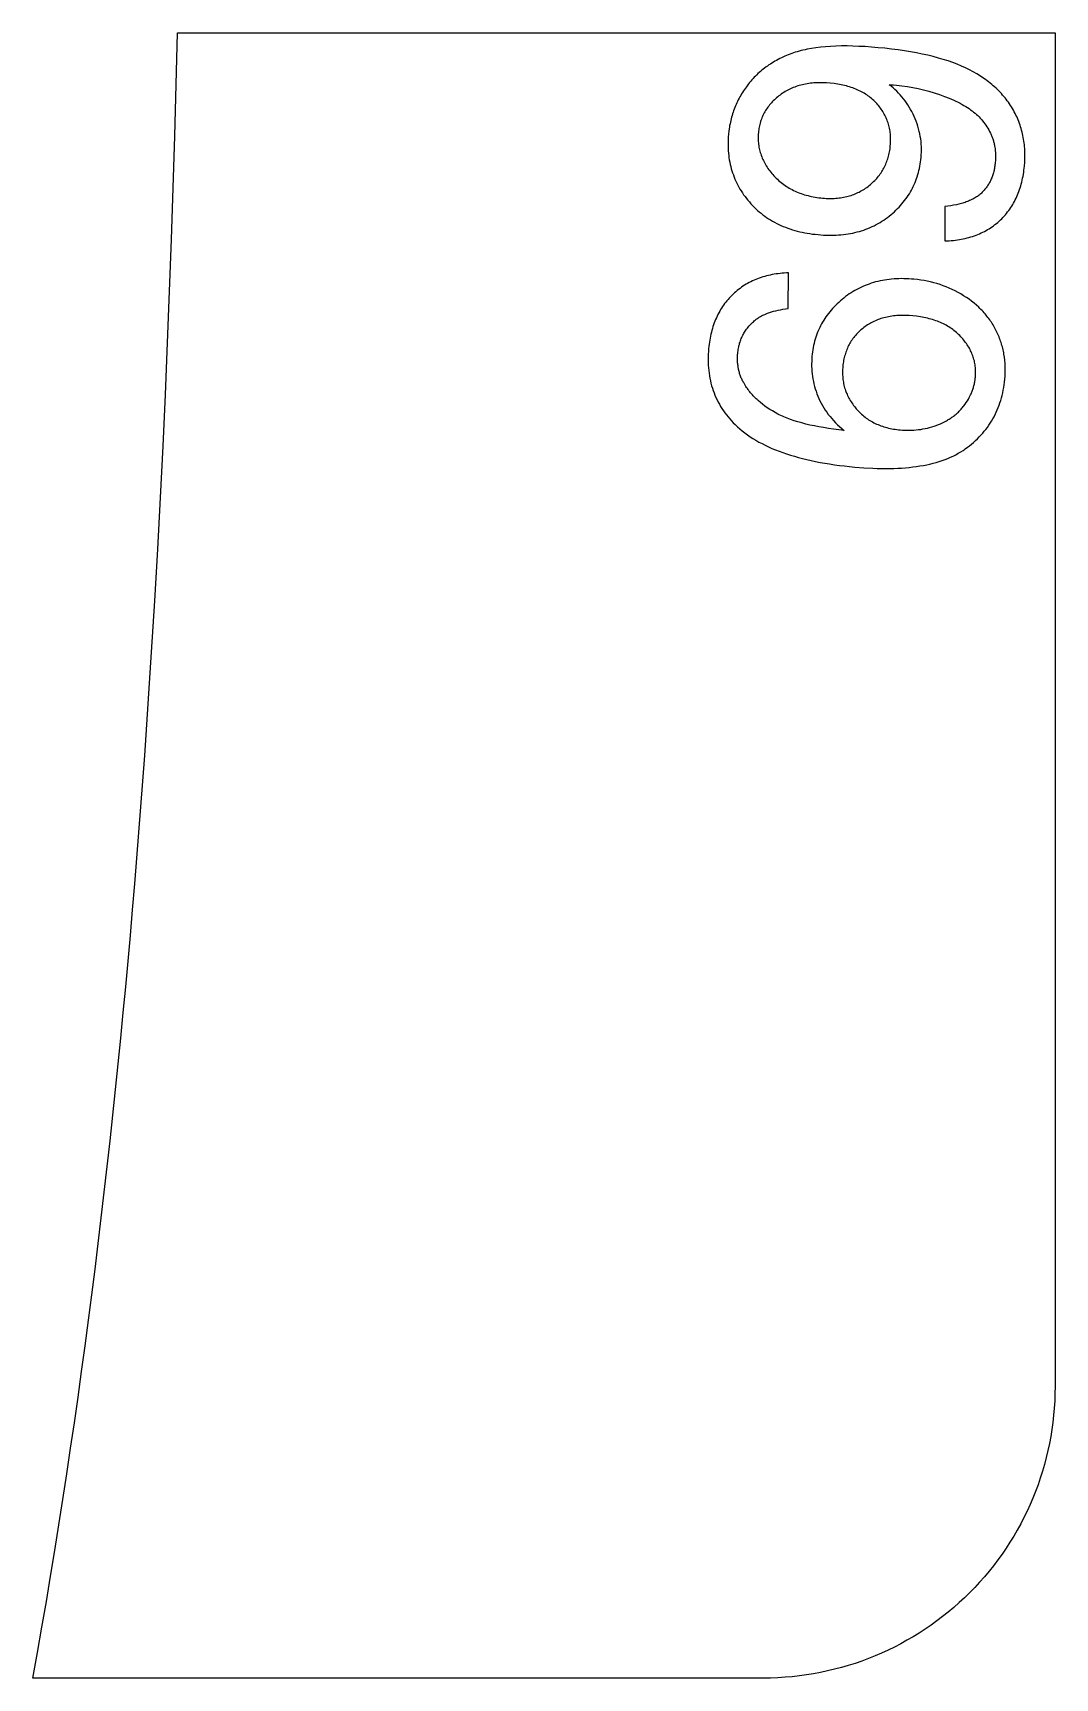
# Model space of a CAD drawing. Extents: x -16189 to 5251, y 3521 to 4024.
# Drawn here: x -14513 to -14337.8, y 3521.1 to 3803.1 of the extents above; entities that cross this region are included whole.
import ezdxf

# ---------------------------------------------------------------- set-up
doc = ezdxf.new("R2010")
doc.units = 0
doc.layers.add('LAYER_03', color=7, linetype='CONTINUOUS')

msp = doc.modelspace()

# ---------------------------------------------------------------- linework, layer by layer
at = {"layer": 'LAYER_03'}
for p, q in [((-14384.33, 3792.91), (-14384.55, 3792.77)), ((-14384.11, 3793.05), (-14384.33, 3792.91)), ((-14383.88, 3793.18), (-14384.11, 3793.05)), ((-14383.65, 3793.3), (-14383.88, 3793.18)), ((-14383.42, 3793.42), (-14383.65, 3793.3)), ((-14383.18, 3793.54), (-14383.42, 3793.42)), ((-14382.94, 3793.64), (-14383.18, 3793.54)), ((-14382.7, 3793.75), (-14382.94, 3793.64)), ((-14382.45, 3793.84), (-14382.7, 3793.75)), ((-14382.2, 3793.93), (-14382.45, 3793.84)), ((-14381.94, 3794.02), (-14382.2, 3793.93)), ((-14381.68, 3794.09), (-14381.94, 3794.02)), ((-14381.42, 3794.17), (-14381.68, 3794.09)), ((-14381.15, 3794.23), (-14381.42, 3794.17)), ((-14380.88, 3794.29), (-14381.15, 3794.23)), ((-14380.6, 3794.35), (-14380.88, 3794.29)), ((-14380.33, 3794.4), (-14380.6, 3794.35)), ((-14380.04, 3794.44), (-14380.33, 3794.4)), ((-14379.76, 3794.48), (-14380.04, 3794.44)), ((-14379.47, 3794.51), (-14379.76, 3794.48)), ((-14379.17, 3794.53), (-14379.47, 3794.51)), ((-14378.88, 3794.55), (-14379.17, 3794.53)), ((-14378.58, 3794.56), (-14378.88, 3794.55)), ((-14378.27, 3794.57), (-14378.58, 3794.56)), ((-14377.96, 3794.57), (-14378.27, 3794.57)), ((-14377.65, 3794.57), (-14377.96, 3794.57)), ((-14377.34, 3794.56), (-14377.65, 3794.57)), ((-14377.02, 3794.54), (-14377.34, 3794.56)), ((-14376.37, 3794.5), (-14377.02, 3794.54)), ((-14375.72, 3794.42), (-14376.37, 3794.5)), ((-14375.4, 3794.38), (-14375.72, 3794.42)), ((-14375.09, 3794.33), (-14375.4, 3794.38)), ((-14374.79, 3794.28), (-14375.09, 3794.33)), ((-14374.48, 3794.22), (-14374.79, 3794.28)), ((-14374.19, 3794.16), (-14374.48, 3794.22)), ((-14373.9, 3794.09), (-14374.19, 3794.16)), ((-14373.61, 3794.02), (-14373.9, 3794.09)), ((-14373.33, 3793.95), (-14373.61, 3794.02)), ((-14373.05, 3793.86), (-14373.33, 3793.95)), ((-14372.78, 3793.78), (-14373.05, 3793.86)), ((-14372.51, 3793.68), (-14372.78, 3793.78)), ((-14372.25, 3793.59), (-14372.51, 3793.68)), ((-14371.99, 3793.49), (-14372.25, 3793.59)), ((-14371.74, 3793.38), (-14371.99, 3793.49)), ((-14371.5, 3793.27), (-14371.74, 3793.38)), ((-14371.25, 3793.15), (-14371.5, 3793.27)), ((-14371.02, 3793.03), (-14371.25, 3793.15)), ((-14370.79, 3792.9), (-14371.02, 3793.03)), ((-14370.56, 3792.77), (-14370.79, 3792.9)), ((-14387.2, 3790.19), (-14387.33, 3790)), ((-14387.07, 3790.38), (-14387.2, 3790.19)), ((-14386.92, 3790.57), (-14387.07, 3790.38)), ((-14386.78, 3790.76), (-14386.92, 3790.57)), ((-14386.62, 3790.94), (-14386.78, 3790.76)), ((-14386.46, 3791.12), (-14386.62, 3790.94)), ((-14386.3, 3791.3), (-14386.46, 3791.12)), ((-14386.13, 3791.47), (-14386.3, 3791.3)), ((-14385.95, 3791.65), (-14386.13, 3791.47)), ((-14385.77, 3791.82), (-14385.95, 3791.65)), ((-14385.58, 3791.98), (-14385.77, 3791.82)), ((-14385.38, 3792.15), (-14385.58, 3791.98)), ((-14385.18, 3792.31), (-14385.38, 3792.15)), ((-14384.97, 3792.47), (-14385.18, 3792.31)), ((-14384.76, 3792.62), (-14384.97, 3792.47)), ((-14384.55, 3792.77), (-14384.76, 3792.62)), ((-14370.34, 3792.64), (-14370.56, 3792.77)), ((-14370.12, 3792.49), (-14370.34, 3792.64)), ((-14369.91, 3792.35), (-14370.12, 3792.49)), ((-14369.7, 3792.2), (-14369.91, 3792.35)), ((-14369.5, 3792.04), (-14369.7, 3792.2)), ((-14369.3, 3791.88), (-14369.5, 3792.04)), ((-14369.11, 3791.71), (-14369.3, 3791.88)), ((-14368.92, 3791.54), (-14369.11, 3791.71)), ((-14368.74, 3791.37), (-14368.92, 3791.54)), ((-14368.56, 3791.19), (-14368.74, 3791.37)), ((-14368.39, 3791), (-14368.56, 3791.19)), ((-14368.22, 3790.81), (-14368.39, 3791)), ((-14368.06, 3790.62), (-14368.22, 3790.81)), ((-14367.91, 3790.43), (-14368.06, 3790.62)), ((-14367.76, 3790.23), (-14367.91, 3790.43)), ((-14367.62, 3790.03), (-14367.76, 3790.23)), ((-14388.44, 3787.44), (-14388.5, 3787.21)), ((-14388.38, 3787.67), (-14388.44, 3787.44)), ((-14388.32, 3787.9), (-14388.38, 3787.67)), ((-14388.25, 3788.12), (-14388.32, 3787.9)), ((-14388.17, 3788.34), (-14388.25, 3788.12)), ((-14388.08, 3788.55), (-14388.17, 3788.34)), ((-14387.99, 3788.77), (-14388.08, 3788.55)), ((-14387.9, 3788.98), (-14387.99, 3788.77)), ((-14387.8, 3789.19), (-14387.9, 3788.98)), ((-14387.69, 3789.39), (-14387.8, 3789.19)), ((-14387.58, 3789.6), (-14387.69, 3789.39)), ((-14387.46, 3789.8), (-14387.58, 3789.6)), ((-14387.33, 3790), (-14387.46, 3789.8)), ((-14367.48, 3789.83), (-14367.62, 3790.03)), ((-14367.35, 3789.63), (-14367.48, 3789.83)), ((-14367.23, 3789.42), (-14367.35, 3789.63)), ((-14367.11, 3789.21), (-14367.23, 3789.42)), ((-14367, 3789), (-14367.11, 3789.21)), ((-14366.89, 3788.79), (-14367, 3789)), ((-14366.79, 3788.57), (-14366.89, 3788.79)), ((-14366.7, 3788.36), (-14366.79, 3788.57)), ((-14366.61, 3788.13), (-14366.7, 3788.36)), ((-14366.53, 3787.91), (-14366.61, 3788.13)), ((-14366.45, 3787.69), (-14366.53, 3787.91)), ((-14366.38, 3787.46), (-14366.45, 3787.69)), ((-14366.32, 3787.23), (-14366.38, 3787.46)), ((-14388.72, 3785.51), (-14388.73, 3785.26)), ((-14388.73, 3785.26), (-14388.73, 3785.01)), ((-14388.73, 3785.01), (-14388.72, 3784.76)), ((-14388.71, 3785.76), (-14388.72, 3785.51)), ((-14388.72, 3784.76), (-14388.71, 3784.52)), ((-14388.69, 3786.02), (-14388.71, 3785.76)), ((-14388.71, 3784.52), (-14388.69, 3784.27)), ((-14388.66, 3786.26), (-14388.69, 3786.02)), ((-14388.63, 3786.5), (-14388.66, 3786.26)), ((-14388.59, 3786.74), (-14388.63, 3786.5)), ((-14388.55, 3786.98), (-14388.59, 3786.74)), ((-14388.5, 3787.21), (-14388.55, 3786.98)), ((-14366.26, 3787), (-14366.32, 3787.23)), ((-14366.21, 3786.76), (-14366.26, 3787)), ((-14366.16, 3786.52), (-14366.21, 3786.76)), ((-14366.12, 3786.28), (-14366.16, 3786.52)), ((-14366.09, 3786.04), (-14366.12, 3786.28)), ((-14366.06, 3785.8), (-14366.09, 3786.04)), ((-14366.04, 3785.55), (-14366.06, 3785.8)), ((-14366.03, 3785.3), (-14366.04, 3785.55)), ((-14366.02, 3785.05), (-14366.03, 3785.3)), ((-14366.03, 3784.28), (-14366.02, 3784.54)), ((-14366.02, 3784.79), (-14366.02, 3785.05)), ((-14366.02, 3784.54), (-14366.02, 3784.79)), ((-14388.69, 3784.27), (-14388.66, 3784.03)), ((-14388.66, 3784.03), (-14388.63, 3783.78)), ((-14388.63, 3783.78), (-14388.59, 3783.54)), ((-14388.59, 3783.54), (-14388.54, 3783.3)), ((-14388.54, 3783.3), (-14388.49, 3783.07)), ((-14388.49, 3783.07), (-14388.43, 3782.83)), ((-14388.43, 3782.83), (-14388.36, 3782.6)), ((-14388.36, 3782.6), (-14388.29, 3782.36)), ((-14388.29, 3782.36), (-14388.21, 3782.13)), ((-14388.21, 3782.13), (-14388.12, 3781.9)), ((-14388.12, 3781.9), (-14388.03, 3781.67)), ((-14388.03, 3781.67), (-14387.93, 3781.44)), ((-14366.51, 3781.51), (-14366.44, 3781.75)), ((-14366.44, 3781.75), (-14366.37, 3781.99)), ((-14366.37, 3781.99), (-14366.31, 3782.23)), ((-14366.31, 3782.23), (-14366.26, 3782.48)), ((-14366.26, 3782.48), (-14366.21, 3782.73)), ((-14366.21, 3782.73), (-14366.16, 3782.98)), ((-14366.16, 3782.98), (-14366.12, 3783.23)), ((-14366.12, 3783.23), (-14366.09, 3783.49)), ((-14366.09, 3783.49), (-14366.07, 3783.75)), ((-14366.07, 3783.75), (-14366.04, 3784.02)), ((-14366.04, 3784.02), (-14366.03, 3784.28)), ((-14387.93, 3781.44), (-14387.82, 3781.22)), ((-14387.82, 3781.22), (-14387.71, 3780.99)), ((-14387.71, 3780.99), (-14387.59, 3780.77)), ((-14387.59, 3780.77), (-14387.46, 3780.55)), ((-14387.46, 3780.55), (-14387.33, 3780.33)), ((-14387.33, 3780.33), (-14387.19, 3780.11)), ((-14387.19, 3780.11), (-14387.04, 3779.89)), ((-14387.04, 3779.89), (-14386.88, 3779.67)), ((-14386.88, 3779.67), (-14386.72, 3779.46)), ((-14386.72, 3779.46), (-14386.56, 3779.25)), ((-14386.56, 3779.25), (-14386.38, 3779.03)), ((-14386.38, 3779.03), (-14386.2, 3778.82)), ((-14386.2, 3778.82), (-14386.02, 3778.62)), ((-14367.95, 3778.73), (-14367.8, 3778.93)), ((-14367.8, 3778.93), (-14367.66, 3779.12)), ((-14367.66, 3779.12), (-14367.53, 3779.33)), ((-14367.53, 3779.33), (-14367.4, 3779.53)), ((-14367.4, 3779.53), (-14367.28, 3779.74)), ((-14367.28, 3779.74), (-14367.17, 3779.95)), ((-14367.17, 3779.95), (-14367.06, 3780.16)), ((-14367.06, 3780.16), (-14366.95, 3780.38)), ((-14366.95, 3780.38), (-14366.85, 3780.6)), ((-14366.85, 3780.6), (-14366.76, 3780.82)), ((-14366.76, 3780.82), (-14366.67, 3781.05)), ((-14366.67, 3781.05), (-14366.59, 3781.28)), ((-14366.59, 3781.28), (-14366.51, 3781.51)), ((-14386.02, 3778.62), (-14385.82, 3778.41)), ((-14385.82, 3778.41), (-14385.63, 3778.21)), ((-14385.63, 3778.21), (-14385.43, 3778.02)), ((-14385.43, 3778.02), (-14385.22, 3777.83)), ((-14385.22, 3777.83), (-14385.01, 3777.64)), ((-14385.01, 3777.64), (-14384.79, 3777.47)), ((-14384.79, 3777.47), (-14384.58, 3777.3)), ((-14384.58, 3777.3), (-14384.35, 3777.13)), ((-14384.35, 3777.13), (-14384.12, 3776.97)), ((-14384.12, 3776.97), (-14383.89, 3776.81)), ((-14383.89, 3776.81), (-14383.66, 3776.66)), ((-14383.66, 3776.66), (-14383.42, 3776.52)), ((-14383.42, 3776.52), (-14383.17, 3776.38)), ((-14383.17, 3776.38), (-14382.92, 3776.25)), ((-14382.92, 3776.25), (-14382.67, 3776.12)), ((-14382.67, 3776.12), (-14382.41, 3776)), ((-14382.41, 3776), (-14382.15, 3775.88)), ((-14371.18, 3775.96), (-14370.96, 3776.09)), ((-14370.96, 3776.09), (-14370.74, 3776.22)), ((-14370.74, 3776.22), (-14370.52, 3776.35)), ((-14370.52, 3776.35), (-14370.31, 3776.49)), ((-14370.31, 3776.49), (-14370.1, 3776.64)), ((-14370.1, 3776.64), (-14369.89, 3776.79)), ((-14369.89, 3776.79), (-14369.69, 3776.95)), ((-14369.69, 3776.95), (-14369.49, 3777.12)), ((-14369.49, 3777.12), (-14369.3, 3777.28)), ((-14369.3, 3777.28), (-14369.11, 3777.45)), ((-14369.11, 3777.45), (-14368.93, 3777.63)), ((-14368.93, 3777.63), (-14368.75, 3777.8)), ((-14368.75, 3777.8), (-14368.58, 3777.98)), ((-14368.58, 3777.98), (-14368.41, 3778.16)), ((-14368.41, 3778.16), (-14368.25, 3778.35)), ((-14368.25, 3778.35), (-14368.09, 3778.54)), ((-14368.09, 3778.54), (-14367.95, 3778.73)), ((-14382.15, 3775.88), (-14381.88, 3775.77)), ((-14381.88, 3775.77), (-14381.61, 3775.66)), ((-14381.61, 3775.66), (-14381.33, 3775.56)), ((-14381.33, 3775.56), (-14381.05, 3775.47)), ((-14381.05, 3775.47), (-14380.76, 3775.38)), ((-14380.76, 3775.38), (-14380.48, 3775.3)), ((-14380.48, 3775.3), (-14380.18, 3775.22)), ((-14380.18, 3775.22), (-14379.88, 3775.15)), ((-14379.88, 3775.15), (-14379.58, 3775.08)), ((-14379.58, 3775.08), (-14379.28, 3775.02)), ((-14379.28, 3775.02), (-14378.96, 3774.96)), ((-14378.96, 3774.96), (-14378.65, 3774.91)), ((-14378.65, 3774.91), (-14378.33, 3774.87)), ((-14378.33, 3774.87), (-14378, 3774.83)), ((-14378, 3774.83), (-14377.68, 3774.8)), ((-14377.68, 3774.8), (-14377.38, 3774.77)), ((-14377.38, 3774.77), (-14377.09, 3774.75)), ((-14377.09, 3774.75), (-14376.8, 3774.74)), ((-14376.8, 3774.74), (-14376.51, 3774.74)), ((-14376.51, 3774.74), (-14376.23, 3774.73)), ((-14376.23, 3774.73), (-14375.95, 3774.74)), ((-14375.95, 3774.74), (-14375.67, 3774.75)), ((-14375.67, 3774.75), (-14375.39, 3774.77)), ((-14375.39, 3774.77), (-14375.12, 3774.79)), ((-14375.12, 3774.79), (-14374.85, 3774.82)), ((-14374.85, 3774.82), (-14374.59, 3774.85)), ((-14374.59, 3774.85), (-14374.33, 3774.89)), ((-14374.33, 3774.89), (-14374.07, 3774.94)), ((-14374.07, 3774.94), (-14373.81, 3774.99)), ((-14373.81, 3774.99), (-14373.55, 3775.05)), ((-14373.55, 3775.05), (-14373.3, 3775.12)), ((-14373.3, 3775.12), (-14373.06, 3775.19)), ((-14373.06, 3775.19), (-14372.81, 3775.26)), ((-14372.81, 3775.26), (-14372.57, 3775.35)), ((-14372.57, 3775.35), (-14372.33, 3775.43)), ((-14372.33, 3775.43), (-14372.09, 3775.53)), ((-14372.09, 3775.53), (-14371.86, 3775.63)), ((-14371.86, 3775.63), (-14371.63, 3775.73)), ((-14371.63, 3775.73), (-14371.4, 3775.84)), ((-14371.4, 3775.84), (-14371.18, 3775.96)), ((-14369.33, 3753.44), (-14369.55, 3753.32)), ((-14369.1, 3753.56), (-14369.33, 3753.44)), ((-14368.87, 3753.67), (-14369.1, 3753.56)), ((-14368.64, 3753.77), (-14368.87, 3753.67)), ((-14368.4, 3753.87), (-14368.64, 3753.77)), ((-14368.16, 3753.97), (-14368.4, 3753.87)), ((-14367.92, 3754.05), (-14368.16, 3753.97)), ((-14367.67, 3754.14), (-14367.92, 3754.05)), ((-14367.41, 3754.21), (-14367.67, 3754.14)), ((-14367.16, 3754.29), (-14367.41, 3754.21)), ((-14366.9, 3754.35), (-14367.16, 3754.29)), ((-14366.63, 3754.41), (-14366.9, 3754.35)), ((-14366.37, 3754.46), (-14366.63, 3754.41)), ((-14366.09, 3754.51), (-14366.37, 3754.46)), ((-14365.82, 3754.55), (-14366.09, 3754.51)), ((-14365.54, 3754.59), (-14365.82, 3754.55)), ((-14365.26, 3754.62), (-14365.54, 3754.59)), ((-14364.97, 3754.65), (-14365.26, 3754.62)), ((-14364.68, 3754.67), (-14364.97, 3754.65)), ((-14364.39, 3754.68), (-14364.68, 3754.67)), ((-14364.09, 3754.69), (-14364.39, 3754.68)), ((-14363.79, 3754.69), (-14364.09, 3754.69)), ((-14363.48, 3754.68), (-14363.79, 3754.69)), ((-14363.17, 3754.67), (-14363.48, 3754.68)), ((-14362.86, 3754.66), (-14363.17, 3754.67)), ((-14362.22, 3754.61), (-14362.86, 3754.66)), ((-14361.56, 3754.54), (-14362.22, 3754.61)), ((-14361.24, 3754.5), (-14361.56, 3754.54)), ((-14360.92, 3754.45), (-14361.24, 3754.5)), ((-14360.61, 3754.39), (-14360.92, 3754.45)), ((-14360.3, 3754.33), (-14360.61, 3754.39)), ((-14360, 3754.27), (-14360.3, 3754.33)), ((-14359.7, 3754.2), (-14360, 3754.27)), ((-14359.4, 3754.13), (-14359.7, 3754.2)), ((-14359.12, 3754.05), (-14359.4, 3754.13)), ((-14358.83, 3753.97), (-14359.12, 3754.05)), ((-14358.55, 3753.88), (-14358.83, 3753.97)), ((-14358.28, 3753.78), (-14358.55, 3753.88)), ((-14358.01, 3753.68), (-14358.28, 3753.78)), ((-14357.74, 3753.58), (-14358.01, 3753.68)), ((-14357.48, 3753.47), (-14357.74, 3753.58)), ((-14357.23, 3753.36), (-14357.48, 3753.47)), ((-14372.49, 3750.71), (-14372.62, 3750.52)), ((-14372.34, 3750.9), (-14372.49, 3750.71)), ((-14372.19, 3751.09), (-14372.34, 3750.9)), ((-14372.04, 3751.27), (-14372.19, 3751.09)), ((-14371.88, 3751.45), (-14372.04, 3751.27)), ((-14371.71, 3751.63), (-14371.88, 3751.45)), ((-14371.54, 3751.8), (-14371.71, 3751.63)), ((-14371.37, 3751.97), (-14371.54, 3751.8)), ((-14371.18, 3752.14), (-14371.37, 3751.97)), ((-14371, 3752.3), (-14371.18, 3752.14)), ((-14370.8, 3752.46), (-14371, 3752.3)), ((-14370.61, 3752.61), (-14370.8, 3752.46)), ((-14370.4, 3752.77), (-14370.61, 3752.61)), ((-14370.19, 3752.91), (-14370.4, 3752.77)), ((-14369.98, 3753.05), (-14370.19, 3752.91)), ((-14369.77, 3753.19), (-14369.98, 3753.05)), ((-14369.55, 3753.32), (-14369.77, 3753.19)), ((-14356.98, 3753.24), (-14357.23, 3753.36)), ((-14356.74, 3753.11), (-14356.98, 3753.24)), ((-14356.5, 3752.99), (-14356.74, 3753.11)), ((-14356.26, 3752.85), (-14356.5, 3752.99)), ((-14356.03, 3752.71), (-14356.26, 3752.85)), ((-14355.8, 3752.57), (-14356.03, 3752.71)), ((-14355.58, 3752.42), (-14355.8, 3752.57)), ((-14355.37, 3752.26), (-14355.58, 3752.42)), ((-14355.16, 3752.11), (-14355.37, 3752.26)), ((-14354.95, 3751.94), (-14355.16, 3752.11)), ((-14354.75, 3751.77), (-14354.95, 3751.94)), ((-14354.55, 3751.6), (-14354.75, 3751.77)), ((-14354.36, 3751.42), (-14354.55, 3751.6)), ((-14354.18, 3751.23), (-14354.36, 3751.42)), ((-14354, 3751.04), (-14354.18, 3751.23)), ((-14353.82, 3750.85), (-14354, 3751.04)), ((-14353.65, 3750.66), (-14353.82, 3750.85)), ((-14353.49, 3750.46), (-14353.65, 3750.66)), ((-14373.84, 3747.95), (-14373.91, 3747.71)), ((-14373.77, 3748.18), (-14373.84, 3747.95)), ((-14373.7, 3748.41), (-14373.77, 3748.18)), ((-14373.61, 3748.63), (-14373.7, 3748.41)), ((-14373.53, 3748.86), (-14373.61, 3748.63)), ((-14373.43, 3749.08), (-14373.53, 3748.86)), ((-14373.33, 3749.29), (-14373.43, 3749.08)), ((-14373.23, 3749.51), (-14373.33, 3749.29)), ((-14373.12, 3749.71), (-14373.23, 3749.51)), ((-14373, 3749.92), (-14373.12, 3749.71)), ((-14372.88, 3750.12), (-14373, 3749.92)), ((-14372.76, 3750.32), (-14372.88, 3750.12)), ((-14372.62, 3750.52), (-14372.76, 3750.32)), ((-14353.33, 3750.26), (-14353.49, 3750.46)), ((-14353.18, 3750.06), (-14353.33, 3750.26)), ((-14353.03, 3749.86), (-14353.18, 3750.06)), ((-14352.9, 3749.66), (-14353.03, 3749.86)), ((-14352.76, 3749.46), (-14352.9, 3749.66)), ((-14352.64, 3749.25), (-14352.76, 3749.46)), ((-14352.52, 3749.05), (-14352.64, 3749.25)), ((-14352.41, 3748.84), (-14352.52, 3749.05)), ((-14352.3, 3748.63), (-14352.41, 3748.84)), ((-14352.2, 3748.42), (-14352.3, 3748.63)), ((-14352.11, 3748.2), (-14352.2, 3748.42)), ((-14352.02, 3747.99), (-14352.11, 3748.2)), ((-14351.94, 3747.77), (-14352.02, 3747.99)), ((-14374.25, 3745.45), (-14374.26, 3745.2)), ((-14374.26, 3745.2), (-14374.26, 3744.95)), ((-14374.24, 3745.71), (-14374.25, 3745.45)), ((-14374.22, 3745.97), (-14374.24, 3745.71)), ((-14374.19, 3746.22), (-14374.22, 3745.97)), ((-14374.16, 3746.48), (-14374.19, 3746.22)), ((-14374.12, 3746.73), (-14374.16, 3746.48)), ((-14374.07, 3746.98), (-14374.12, 3746.73)), ((-14374.03, 3747.23), (-14374.07, 3746.98)), ((-14373.97, 3747.47), (-14374.03, 3747.23)), ((-14373.91, 3747.71), (-14373.97, 3747.47)), ((-14351.86, 3747.56), (-14351.94, 3747.77)), ((-14351.79, 3747.34), (-14351.86, 3747.56)), ((-14351.73, 3747.12), (-14351.79, 3747.34)), ((-14351.67, 3746.89), (-14351.73, 3747.12)), ((-14351.62, 3746.67), (-14351.67, 3746.89)), ((-14351.58, 3746.44), (-14351.62, 3746.67)), ((-14351.54, 3746.22), (-14351.58, 3746.44)), ((-14351.51, 3745.99), (-14351.54, 3746.22)), ((-14351.49, 3745.76), (-14351.51, 3745.99)), ((-14351.47, 3745.53), (-14351.49, 3745.76)), ((-14351.46, 3745.29), (-14351.47, 3745.53)), ((-14351.45, 3745.06), (-14351.46, 3745.29)), ((-14351.45, 3744.82), (-14351.45, 3745.06)), ((-14374.26, 3744.95), (-14374.26, 3744.7)), ((-14374.26, 3744.7), (-14374.25, 3744.45)), ((-14374.25, 3744.45), (-14374.24, 3744.2)), ((-14374.24, 3744.2), (-14374.21, 3743.96)), ((-14374.21, 3743.96), (-14374.19, 3743.71)), ((-14374.19, 3743.71), (-14374.15, 3743.47)), ((-14374.15, 3743.47), (-14374.11, 3743.23)), ((-14374.11, 3743.23), (-14374.07, 3743)), ((-14374.07, 3743), (-14374.02, 3742.76)), ((-14374.02, 3742.76), (-14373.96, 3742.53)), ((-14373.96, 3742.53), (-14373.9, 3742.3)), ((-14373.9, 3742.3), (-14373.83, 3742.07)), ((-14351.93, 3742.01), (-14351.88, 3742.17)), ((-14351.88, 3742.17), (-14351.83, 3742.33)), ((-14351.83, 3742.33), (-14351.79, 3742.49)), ((-14351.79, 3742.49), (-14351.74, 3742.64)), ((-14351.74, 3742.64), (-14351.7, 3742.8)), ((-14351.7, 3742.8), (-14351.67, 3742.96)), ((-14351.67, 3742.96), (-14351.63, 3743.12)), ((-14351.63, 3743.12), (-14351.6, 3743.29)), ((-14351.6, 3743.29), (-14351.57, 3743.45)), ((-14351.57, 3743.45), (-14351.55, 3743.61)), ((-14351.55, 3743.61), (-14351.52, 3743.77)), ((-14351.52, 3743.77), (-14351.51, 3743.94)), ((-14351.51, 3743.94), (-14351.49, 3744.1)), ((-14351.49, 3744.1), (-14351.47, 3744.34)), ((-14351.47, 3744.34), (-14351.46, 3744.58)), ((-14351.46, 3744.58), (-14351.45, 3744.82)), ((-14373.83, 3742.07), (-14373.75, 3741.84)), ((-14373.75, 3741.84), (-14373.67, 3741.62)), ((-14373.67, 3741.62), (-14373.58, 3741.39)), ((-14373.58, 3741.39), (-14373.49, 3741.17)), ((-14373.49, 3741.17), (-14373.39, 3740.95)), ((-14373.39, 3740.95), (-14373.28, 3740.74)), ((-14373.28, 3740.74), (-14373.17, 3740.52)), ((-14373.17, 3740.52), (-14373.05, 3740.31)), ((-14373.05, 3740.31), (-14372.93, 3740.09)), ((-14372.93, 3740.09), (-14372.8, 3739.88)), ((-14372.8, 3739.88), (-14372.66, 3739.68)), ((-14372.66, 3739.68), (-14372.52, 3739.47)), ((-14372.52, 3739.47), (-14372.37, 3739.27)), ((-14353.47, 3739.19), (-14353.26, 3739.47)), ((-14353.26, 3739.47), (-14353.06, 3739.76)), ((-14353.06, 3739.76), (-14352.87, 3740.05)), ((-14352.87, 3740.05), (-14352.69, 3740.34)), ((-14352.69, 3740.34), (-14352.53, 3740.64)), ((-14352.53, 3740.64), (-14352.38, 3740.94)), ((-14352.38, 3740.94), (-14352.3, 3741.09)), ((-14352.3, 3741.09), (-14352.23, 3741.24)), ((-14352.23, 3741.24), (-14352.17, 3741.4)), ((-14352.17, 3741.4), (-14352.11, 3741.55)), ((-14352.11, 3741.55), (-14352.04, 3741.7)), ((-14352.04, 3741.7), (-14351.99, 3741.86)), ((-14351.99, 3741.86), (-14351.93, 3742.01)), ((-14372.37, 3739.27), (-14372.22, 3739.06)), ((-14372.22, 3739.06), (-14372.06, 3738.86)), ((-14372.06, 3738.86), (-14371.9, 3738.67)), ((-14371.9, 3738.67), (-14371.72, 3738.47)), ((-14371.72, 3738.47), (-14371.55, 3738.28)), ((-14371.55, 3738.28), (-14371.37, 3738.1)), ((-14371.37, 3738.1), (-14371.19, 3737.92)), ((-14371.19, 3737.92), (-14371, 3737.74)), ((-14371, 3737.74), (-14370.81, 3737.58)), ((-14370.81, 3737.58), (-14370.61, 3737.41)), ((-14370.61, 3737.41), (-14370.41, 3737.26)), ((-14370.41, 3737.26), (-14370.21, 3737.1)), ((-14370.21, 3737.1), (-14370, 3736.96)), ((-14370, 3736.96), (-14369.79, 3736.81)), ((-14369.79, 3736.81), (-14369.57, 3736.68)), ((-14369.57, 3736.68), (-14369.35, 3736.55)), ((-14369.35, 3736.55), (-14369.13, 3736.42)), ((-14356.78, 3736.45), (-14356.45, 3736.63)), ((-14356.45, 3736.63), (-14356.29, 3736.72)), ((-14356.29, 3736.72), (-14356.13, 3736.82)), ((-14356.13, 3736.82), (-14355.97, 3736.91)), ((-14355.97, 3736.91), (-14355.82, 3737.01)), ((-14355.82, 3737.01), (-14355.67, 3737.11)), ((-14355.67, 3737.11), (-14355.52, 3737.22)), ((-14355.52, 3737.22), (-14355.37, 3737.32)), ((-14355.37, 3737.32), (-14355.23, 3737.43)), ((-14355.23, 3737.43), (-14355.09, 3737.54)), ((-14355.09, 3737.54), (-14354.95, 3737.65)), ((-14354.95, 3737.65), (-14354.81, 3737.77)), ((-14354.81, 3737.77), (-14354.67, 3737.88)), ((-14354.67, 3737.88), (-14354.54, 3738)), ((-14354.54, 3738), (-14354.41, 3738.13)), ((-14354.41, 3738.13), (-14354.29, 3738.25)), ((-14354.29, 3738.25), (-14354.16, 3738.38)), ((-14354.16, 3738.38), (-14354.04, 3738.51)), ((-14354.04, 3738.51), (-14353.92, 3738.64)), ((-14353.92, 3738.64), (-14353.8, 3738.77)), ((-14353.8, 3738.77), (-14353.69, 3738.91)), ((-14353.69, 3738.91), (-14353.58, 3739.05)), ((-14353.58, 3739.05), (-14353.47, 3739.19)), ((-14369.13, 3736.42), (-14368.9, 3736.3)), ((-14368.9, 3736.3), (-14368.66, 3736.18)), ((-14368.66, 3736.18), (-14368.43, 3736.07)), ((-14368.43, 3736.07), (-14368.18, 3735.97)), ((-14368.18, 3735.97), (-14367.94, 3735.87)), ((-14367.94, 3735.87), (-14367.69, 3735.78)), ((-14367.69, 3735.78), (-14367.44, 3735.69)), ((-14367.44, 3735.69), (-14367.18, 3735.6)), ((-14367.18, 3735.6), (-14366.92, 3735.53)), ((-14366.92, 3735.53), (-14366.65, 3735.45)), ((-14366.65, 3735.45), (-14366.38, 3735.39)), ((-14366.38, 3735.39), (-14366.11, 3735.32)), ((-14366.11, 3735.32), (-14365.83, 3735.27)), ((-14365.83, 3735.27), (-14365.54, 3735.21)), ((-14365.54, 3735.21), (-14365.26, 3735.17)), ((-14365.26, 3735.17), (-14364.97, 3735.13)), ((-14364.97, 3735.13), (-14364.67, 3735.09)), ((-14364.67, 3735.09), (-14364.37, 3735.06)), ((-14364.37, 3735.06), (-14363.98, 3735.03)), ((-14363.98, 3735.03), (-14363.59, 3735.01)), ((-14363.59, 3735.01), (-14363.19, 3735)), ((-14363.19, 3735), (-14362.8, 3735)), ((-14362.8, 3735), (-14362.41, 3735.01)), ((-14362.41, 3735.01), (-14362.03, 3735.03)), ((-14362.03, 3735.03), (-14361.64, 3735.07)), ((-14361.64, 3735.07), (-14361.25, 3735.11)), ((-14361.25, 3735.11), (-14360.87, 3735.16)), ((-14360.87, 3735.16), (-14360.49, 3735.23)), ((-14360.49, 3735.23), (-14360.1, 3735.3)), ((-14360.1, 3735.3), (-14359.72, 3735.39)), ((-14359.72, 3735.39), (-14359.34, 3735.49)), ((-14359.34, 3735.49), (-14358.96, 3735.6)), ((-14358.96, 3735.6), (-14358.58, 3735.71)), ((-14358.58, 3735.71), (-14358.21, 3735.84)), ((-14358.21, 3735.84), (-14357.84, 3735.98)), ((-14357.84, 3735.98), (-14357.48, 3736.13)), ((-14357.48, 3736.13), (-14357.12, 3736.29)), ((-14357.12, 3736.29), (-14356.78, 3736.45))]:
    msp.add_line(p, q, dxfattribs=at)
msp.add_lwpolyline([(-14387.83, 3521.11), (-14513.04, 3521.11), (-14512.26, 3525.49), (-14511.49, 3529.86), (-14510.74, 3534.23), (-14510.01, 3538.61), (-14509.29, 3542.99), (-14508.59, 3547.36), (-14507.9, 3551.74), (-14507.23, 3556.13), (-14506.58, 3560.51), (-14505.93, 3564.89), (-14505.31, 3569.28), (-14504.7, 3573.66), (-14504.1, 3578.05), (-14503.52, 3582.44), (-14502.95, 3586.83), (-14502.39, 3591.22), (-14501.85, 3595.62), (-14501.32, 3600.01), (-14500.81, 3604.4), (-14500.3, 3608.8), (-14499.81, 3613.2), (-14499.34, 3617.6), (-14498.87, 3622), (-14498.42, 3626.4), (-14497.98, 3630.8), (-14497.55, 3635.2), (-14497.14, 3639.6), (-14496.73, 3644.01), (-14496.34, 3648.41), (-14495.95, 3652.82), (-14495.58, 3657.23), (-14495.22, 3661.64), (-14494.87, 3666.05), (-14494.53, 3670.46), (-14493.88, 3679.28), (-14493.26, 3688.11), (-14492.69, 3696.94), (-14492.15, 3705.77), (-14491.64, 3714.61), (-14491.17, 3723.45), (-14490.74, 3732.29), (-14490.33, 3741.13), (-14489.95, 3749.98), (-14489.6, 3758.83), (-14489.28, 3767.68), (-14488.98, 3776.54), (-14488.71, 3785.39), (-14488.46, 3794.25), (-14488.23, 3803.11), (-14337.83, 3803.11), (-14337.83, 3571.11, -0.414214)], format="xyb", close=True, dxfattribs=at)
for points in [[(-14356.72, 3767.45), (-14356.35, 3767.47), (-14355.99, 3767.49), (-14355.63, 3767.52), (-14355.27, 3767.55), (-14354.92, 3767.59), (-14354.58, 3767.64), (-14354.24, 3767.69), (-14353.9, 3767.75), (-14353.57, 3767.82), (-14353.24, 3767.89), (-14352.92, 3767.97), (-14352.6, 3768.05), (-14352.28, 3768.14), (-14351.98, 3768.24), (-14351.67, 3768.34), (-14351.37, 3768.45), (-14351.08, 3768.57), (-14350.79, 3768.69), (-14350.5, 3768.82), (-14350.22, 3768.95), (-14349.94, 3769.1), (-14349.67, 3769.24), (-14349.4, 3769.4), (-14349.14, 3769.55), (-14348.88, 3769.72), (-14348.63, 3769.89), (-14348.38, 3770.07), (-14348.13, 3770.26), (-14347.89, 3770.45), (-14347.66, 3770.64), (-14347.43, 3770.85), (-14347.2, 3771.05), (-14346.98, 3771.27), (-14346.76, 3771.49), (-14346.55, 3771.71), (-14346.35, 3771.94), (-14346.15, 3772.18), (-14345.96, 3772.42), (-14345.78, 3772.66), (-14345.6, 3772.91), (-14345.42, 3773.16), (-14345.26, 3773.42), (-14345.09, 3773.68), (-14344.94, 3773.95), (-14344.79, 3774.22), (-14344.65, 3774.5), (-14344.51, 3774.78), (-14344.38, 3775.06), (-14344.25, 3775.36), (-14344.13, 3775.65), (-14344.02, 3775.95), (-14343.91, 3776.26), (-14343.81, 3776.57), (-14343.71, 3776.88), (-14343.62, 3777.2), (-14343.54, 3777.53), (-14343.46, 3777.85), (-14343.39, 3778.19), (-14343.32, 3778.53), (-14343.26, 3778.87), (-14343.2, 3779.22), (-14343.16, 3779.57), (-14343.11, 3779.93), (-14343.08, 3780.29), (-14343.02, 3780.97), (-14343.01, 3781.31), (-14343, 3781.65), (-14342.99, 3781.98), (-14342.99, 3782.31), (-14343, 3782.64), (-14343.01, 3782.97), (-14343.03, 3783.29), (-14343.06, 3783.62), (-14343.09, 3783.94), (-14343.13, 3784.26), (-14343.17, 3784.57), (-14343.22, 3784.89), (-14343.28, 3785.2), (-14343.34, 3785.51), (-14343.41, 3785.81), (-14343.48, 3786.12), (-14343.56, 3786.42), (-14343.64, 3786.72), (-14343.74, 3787.02), (-14343.83, 3787.32), (-14343.94, 3787.61), (-14344.05, 3787.9), (-14344.16, 3788.19), (-14344.28, 3788.48), (-14344.41, 3788.76), (-14344.55, 3789.04), (-14344.69, 3789.32), (-14344.83, 3789.6), (-14344.98, 3789.88), (-14345.14, 3790.15), (-14345.31, 3790.42), (-14345.47, 3790.69), (-14345.65, 3790.95), (-14345.83, 3791.22), (-14346.02, 3791.47), (-14346.21, 3791.73), (-14346.41, 3791.98), (-14346.61, 3792.22), (-14346.82, 3792.47), (-14347.03, 3792.71), (-14347.25, 3792.94), (-14347.48, 3793.18), (-14347.71, 3793.41), (-14347.95, 3793.63), (-14348.19, 3793.85), (-14348.44, 3794.07), (-14348.69, 3794.29), (-14348.95, 3794.5), (-14349.22, 3794.71), (-14349.49, 3794.91), (-14349.76, 3795.12), (-14350.04, 3795.31), (-14350.63, 3795.7), (-14351.23, 3796.07), (-14351.86, 3796.43), (-14352.5, 3796.78), (-14353.18, 3797.11), (-14353.87, 3797.43), (-14354.6, 3797.73), (-14355.37, 3798.02), (-14356.16, 3798.3), (-14356.99, 3798.56), (-14357.84, 3798.81), (-14358.73, 3799.05), (-14359.65, 3799.27), (-14360.61, 3799.48), (-14361.59, 3799.68), (-14362.61, 3799.86), (-14363.66, 3800.03), (-14364.74, 3800.19), (-14365.85, 3800.34), (-14367, 3800.47), (-14368.17, 3800.58), (-14369.3, 3800.68), (-14370.4, 3800.76), (-14371.46, 3800.81), (-14372.49, 3800.85), (-14373.49, 3800.87), (-14374.46, 3800.87), (-14375.4, 3800.85), (-14376.3, 3800.81), (-14377.17, 3800.75), (-14378.01, 3800.67), (-14378.82, 3800.57), (-14379.59, 3800.45), (-14380.33, 3800.32), (-14380.69, 3800.24), (-14381.04, 3800.16), (-14381.38, 3800.08), (-14381.72, 3799.99), (-14382.05, 3799.89), (-14382.36, 3799.79), (-14382.98, 3799.58), (-14383.59, 3799.35), (-14384.18, 3799.1), (-14384.75, 3798.84), (-14385.03, 3798.7), (-14385.31, 3798.56), (-14385.58, 3798.41), (-14385.85, 3798.26), (-14386.11, 3798.1), (-14386.37, 3797.95), (-14386.63, 3797.78), (-14386.88, 3797.62), (-14387.13, 3797.44), (-14387.37, 3797.27), (-14387.62, 3797.09), (-14387.85, 3796.9), (-14388.08, 3796.72), (-14388.31, 3796.52), (-14388.54, 3796.33), (-14388.76, 3796.13), (-14388.97, 3795.92), (-14389.19, 3795.71), (-14389.4, 3795.5), (-14389.6, 3795.28), (-14389.8, 3795.06), (-14390, 3794.83), (-14390.19, 3794.6), (-14390.38, 3794.37), (-14390.74, 3793.89), (-14390.92, 3793.65), (-14391.08, 3793.41), (-14391.25, 3793.16), (-14391.41, 3792.92), (-14391.56, 3792.67), (-14391.71, 3792.41), (-14391.86, 3792.16), (-14392, 3791.9), (-14392.13, 3791.64), (-14392.26, 3791.38), (-14392.39, 3791.12), (-14392.5, 3790.86), (-14392.62, 3790.59), (-14392.73, 3790.32), (-14392.83, 3790.05), (-14392.93, 3789.78), (-14393.03, 3789.5), (-14393.12, 3789.23), (-14393.2, 3788.95), (-14393.28, 3788.67), (-14393.36, 3788.38), (-14393.43, 3788.1), (-14393.49, 3787.81), (-14393.55, 3787.52), (-14393.61, 3787.23), (-14393.66, 3786.93), (-14393.75, 3786.34), (-14393.81, 3785.74), (-14393.85, 3785.32), (-14393.87, 3784.9), (-14393.89, 3784.49), (-14393.89, 3784.09), (-14393.89, 3783.68), (-14393.88, 3783.28), (-14393.85, 3782.88), (-14393.82, 3782.49), (-14393.78, 3782.1), (-14393.73, 3781.72), (-14393.67, 3781.33), (-14393.6, 3780.95), (-14393.52, 3780.58), (-14393.43, 3780.21), (-14393.33, 3779.84), (-14393.23, 3779.48), (-14393.11, 3779.11), (-14392.98, 3778.76), (-14392.85, 3778.4), (-14392.7, 3778.05), (-14392.55, 3777.71), (-14392.39, 3777.36), (-14392.21, 3777.02), (-14392.03, 3776.69), (-14391.84, 3776.35), (-14391.64, 3776.03), (-14391.43, 3775.7), (-14391.21, 3775.38), (-14390.98, 3775.06), (-14390.74, 3774.75), (-14390.49, 3774.44), (-14390.23, 3774.13), (-14389.96, 3773.83), (-14389.69, 3773.53), (-14389.41, 3773.25), (-14389.13, 3772.97), (-14388.84, 3772.7), (-14388.54, 3772.44), (-14388.23, 3772.19), (-14387.92, 3771.94), (-14387.6, 3771.71), (-14387.28, 3771.48), (-14386.94, 3771.26), (-14386.61, 3771.05), (-14386.26, 3770.85), (-14385.91, 3770.65), (-14385.55, 3770.46), (-14385.19, 3770.29), (-14384.82, 3770.11), (-14384.44, 3769.95), (-14384.05, 3769.8), (-14383.66, 3769.65), (-14383.27, 3769.51), (-14382.86, 3769.38), (-14382.45, 3769.26), (-14382.03, 3769.15), (-14381.61, 3769.04), (-14381.18, 3768.95), (-14380.74, 3768.86), (-14380.3, 3768.78), (-14379.85, 3768.71), (-14379.39, 3768.64), (-14378.93, 3768.59), (-14378.46, 3768.54), (-14378, 3768.5), (-14377.55, 3768.47), (-14377.11, 3768.45), (-14376.67, 3768.44), (-14376.23, 3768.44), (-14375.8, 3768.44), (-14375.37, 3768.46), (-14374.95, 3768.48), (-14374.53, 3768.52), (-14374.12, 3768.56), (-14373.71, 3768.61), (-14373.31, 3768.67), (-14372.91, 3768.74), (-14372.52, 3768.81), (-14372.13, 3768.9), (-14371.74, 3769), (-14371.36, 3769.1), (-14370.99, 3769.21), (-14370.62, 3769.33), (-14370.26, 3769.46), (-14369.9, 3769.6), (-14369.54, 3769.75), (-14369.19, 3769.91), (-14368.84, 3770.07), (-14368.5, 3770.25), (-14368.17, 3770.43), (-14367.84, 3770.63), (-14367.51, 3770.83), (-14367.19, 3771.04), (-14366.87, 3771.26), (-14366.56, 3771.49), (-14366.25, 3771.72), (-14365.95, 3771.97), (-14365.66, 3772.21), (-14365.38, 3772.47), (-14365.1, 3772.72), (-14364.84, 3772.99), (-14364.58, 3773.25), (-14364.33, 3773.52), (-14364.09, 3773.8), (-14363.85, 3774.08), (-14363.63, 3774.36), (-14363.41, 3774.65), (-14363.2, 3774.94), (-14363, 3775.24), (-14362.81, 3775.54), (-14362.63, 3775.85), (-14362.45, 3776.16), (-14362.29, 3776.48), (-14362.13, 3776.8), (-14361.98, 3777.12), (-14361.84, 3777.45), (-14361.71, 3777.79), (-14361.58, 3778.13), (-14361.47, 3778.47), (-14361.36, 3778.82), (-14361.26, 3779.17), (-14361.17, 3779.53), (-14361.09, 3779.89), (-14361.02, 3780.25), (-14360.95, 3780.62), (-14360.9, 3781), (-14360.85, 3781.38), (-14360.81, 3781.76), (-14360.77, 3782.22), (-14360.75, 3782.68), (-14360.74, 3783.14), (-14360.75, 3783.59), (-14360.78, 3784.04), (-14360.81, 3784.48), (-14360.86, 3784.93), (-14360.93, 3785.37), (-14361.01, 3785.81), (-14361.11, 3786.24), (-14361.22, 3786.68), (-14361.34, 3787.11), (-14361.48, 3787.54), (-14361.64, 3787.96), (-14361.8, 3788.38), (-14361.99, 3788.8), (-14362.18, 3789.21), (-14362.39, 3789.62), (-14362.6, 3790.01), (-14362.83, 3790.39), (-14363.06, 3790.77), (-14363.3, 3791.13), (-14363.55, 3791.49), (-14363.82, 3791.83), (-14364.09, 3792.17), (-14364.37, 3792.49), (-14364.66, 3792.81), (-14364.96, 3793.12), (-14365.27, 3793.41), (-14365.59, 3793.7), (-14365.92, 3793.98), (-14366.26, 3794.24), (-14365.54, 3794.2), (-14365.03, 3794.17), (-14364.09, 3794.06), (-14363.15, 3793.93), (-14362.21, 3793.78), (-14361.29, 3793.59), (-14360.37, 3793.37), (-14359.46, 3793.13), (-14358.55, 3792.86), (-14357.65, 3792.56), (-14356.78, 3792.24), (-14355.96, 3791.91), (-14355.18, 3791.58), (-14354.82, 3791.4), (-14354.46, 3791.23), (-14354.11, 3791.05), (-14353.78, 3790.87), (-14353.46, 3790.69), (-14353.15, 3790.51), (-14352.86, 3790.32), (-14352.57, 3790.13), (-14352.3, 3789.94), (-14352.04, 3789.75), (-14351.79, 3789.55), (-14351.55, 3789.35), (-14351.31, 3789.14), (-14351.09, 3788.93), (-14350.86, 3788.71), (-14350.65, 3788.48), (-14350.45, 3788.25), (-14350.25, 3788.02), (-14350.05, 3787.78), (-14349.87, 3787.53), (-14349.69, 3787.28), (-14349.52, 3787.03), (-14349.36, 3786.77), (-14349.21, 3786.5), (-14349.06, 3786.23), (-14348.92, 3785.95), (-14348.85, 3785.81), (-14348.79, 3785.67), (-14348.73, 3785.52), (-14348.67, 3785.38), (-14348.61, 3785.24), (-14348.56, 3785.09), (-14348.51, 3784.94), (-14348.46, 3784.79), (-14348.41, 3784.64), (-14348.37, 3784.49), (-14348.33, 3784.34), (-14348.29, 3784.19), (-14348.25, 3784.03), (-14348.22, 3783.88), (-14348.19, 3783.72), (-14348.16, 3783.56), (-14348.12, 3783.25), (-14348.08, 3782.92), (-14348.06, 3782.6), (-14348.04, 3782.26), (-14348.04, 3781.93), (-14348.04, 3781.59), (-14348.06, 3781.24), (-14348.09, 3780.89), (-14348.11, 3780.69), (-14348.13, 3780.49), (-14348.16, 3780.29), (-14348.19, 3780.09), (-14348.22, 3779.9), (-14348.26, 3779.71), (-14348.3, 3779.52), (-14348.35, 3779.33), (-14348.4, 3779.15), (-14348.45, 3778.97), (-14348.5, 3778.79), (-14348.56, 3778.61), (-14348.62, 3778.44), (-14348.69, 3778.27), (-14348.76, 3778.1), (-14348.83, 3777.94), (-14348.91, 3777.78), (-14348.98, 3777.62), (-14349.07, 3777.46), (-14349.15, 3777.31), (-14349.24, 3777.16), (-14349.33, 3777.01), (-14349.43, 3776.86), (-14349.53, 3776.72), (-14349.63, 3776.58), (-14349.74, 3776.44), (-14349.85, 3776.31), (-14349.96, 3776.17), (-14350.08, 3776.04), (-14350.2, 3775.92), (-14350.32, 3775.79), (-14350.45, 3775.67), (-14350.58, 3775.55), (-14350.72, 3775.43), (-14350.86, 3775.32), (-14351, 3775.21), (-14351.15, 3775.1), (-14351.3, 3775), (-14351.46, 3774.9), (-14351.62, 3774.8), (-14351.78, 3774.71), (-14351.95, 3774.61), (-14352.12, 3774.53), (-14352.3, 3774.44), (-14352.48, 3774.36), (-14352.67, 3774.28), (-14352.86, 3774.2), (-14353.05, 3774.13), (-14353.25, 3774.06), (-14353.45, 3773.99), (-14353.66, 3773.93), (-14353.87, 3773.87), (-14354.08, 3773.81), (-14354.3, 3773.75), (-14354.75, 3773.65), (-14355.22, 3773.56), (-14355.7, 3773.49), (-14356.2, 3773.42), (-14356.72, 3773.37)], [(-14383.52, 3761.99), (-14383.88, 3761.97), (-14384.24, 3761.95), (-14384.6, 3761.92), (-14384.95, 3761.89), (-14385.3, 3761.84), (-14385.64, 3761.8), (-14385.98, 3761.74), (-14386.31, 3761.68), (-14386.64, 3761.61), (-14386.97, 3761.54), (-14387.29, 3761.46), (-14387.61, 3761.38), (-14387.92, 3761.28), (-14388.23, 3761.19), (-14388.53, 3761.08), (-14388.83, 3760.97), (-14389.12, 3760.85), (-14389.42, 3760.73), (-14389.7, 3760.6), (-14389.98, 3760.46), (-14390.26, 3760.32), (-14390.53, 3760.17), (-14390.8, 3760.02), (-14391.07, 3759.85), (-14391.33, 3759.69), (-14391.58, 3759.51), (-14391.83, 3759.33), (-14392.08, 3759.14), (-14392.32, 3758.95), (-14392.56, 3758.75), (-14392.8, 3758.55), (-14393.03, 3758.33), (-14393.25, 3758.12), (-14393.47, 3757.89), (-14393.68, 3757.67), (-14393.89, 3757.43), (-14394.09, 3757.2), (-14394.28, 3756.96), (-14394.47, 3756.71), (-14394.65, 3756.46), (-14394.83, 3756.2), (-14395, 3755.94), (-14395.16, 3755.68), (-14395.32, 3755.41), (-14395.47, 3755.13), (-14395.62, 3754.85), (-14395.76, 3754.57), (-14395.89, 3754.28), (-14396.02, 3753.99), (-14396.14, 3753.69), (-14396.26, 3753.39), (-14396.37, 3753.08), (-14396.47, 3752.77), (-14396.57, 3752.45), (-14396.66, 3752.13), (-14396.74, 3751.8), (-14396.82, 3751.47), (-14396.9, 3751.13), (-14396.96, 3750.79), (-14397.02, 3750.45), (-14397.08, 3750.1), (-14397.13, 3749.74), (-14397.17, 3749.38), (-14397.21, 3749.02), (-14397.25, 3748.53), (-14397.28, 3748.04), (-14397.29, 3747.56), (-14397.3, 3747.09), (-14397.29, 3746.62), (-14397.27, 3746.16), (-14397.24, 3745.7), (-14397.2, 3745.25), (-14397.14, 3744.8), (-14397.08, 3744.36), (-14397, 3743.92), (-14396.91, 3743.49), (-14396.81, 3743.06), (-14396.7, 3742.64), (-14396.57, 3742.23), (-14396.44, 3741.82), (-14396.29, 3741.41), (-14396.13, 3741.01), (-14395.96, 3740.62), (-14395.78, 3740.23), (-14395.58, 3739.84), (-14395.37, 3739.46), (-14395.16, 3739.09), (-14394.93, 3738.72), (-14394.68, 3738.36), (-14394.43, 3738), (-14394.17, 3737.65), (-14393.89, 3737.3), (-14393.6, 3736.96), (-14393.3, 3736.62), (-14392.99, 3736.29), (-14392.67, 3735.97), (-14392.28, 3735.6), (-14391.88, 3735.24), (-14391.46, 3734.89), (-14391.02, 3734.55), (-14390.57, 3734.22), (-14390.1, 3733.9), (-14389.61, 3733.59), (-14389.11, 3733.29), (-14388.6, 3732.99), (-14388.06, 3732.71), (-14387.51, 3732.43), (-14386.95, 3732.16), (-14386.36, 3731.9), (-14385.76, 3731.65), (-14385.15, 3731.41), (-14384.52, 3731.18), (-14383.87, 3730.96), (-14383.2, 3730.75), (-14382.52, 3730.54), (-14381.83, 3730.34), (-14381.11, 3730.16), (-14380.38, 3729.98), (-14379.64, 3729.81), (-14378.87, 3729.65), (-14378.09, 3729.5), (-14377.3, 3729.36), (-14376.49, 3729.23), (-14375.66, 3729.1), (-14374.81, 3728.99), (-14373.95, 3728.88), (-14373.08, 3728.79), (-14372.18, 3728.7), (-14370.6, 3728.57), (-14369.07, 3728.49), (-14368.32, 3728.46), (-14367.59, 3728.44), (-14366.87, 3728.44), (-14366.16, 3728.44), (-14365.47, 3728.46), (-14364.79, 3728.49), (-14364.13, 3728.53), (-14363.47, 3728.58), (-14362.83, 3728.63), (-14362.21, 3728.71), (-14361.6, 3728.79), (-14361, 3728.88), (-14360.41, 3728.98), (-14359.84, 3729.09), (-14359.28, 3729.22), (-14358.73, 3729.35), (-14358.2, 3729.5), (-14357.68, 3729.65), (-14357.18, 3729.82), (-14356.68, 3730), (-14356.2, 3730.19), (-14355.74, 3730.39), (-14355.29, 3730.59), (-14354.85, 3730.82), (-14354.42, 3731.05), (-14354.01, 3731.29), (-14353.61, 3731.54), (-14353.42, 3731.67), (-14353.22, 3731.8), (-14352.85, 3732.08), (-14352.49, 3732.35), (-14352.14, 3732.64), (-14351.79, 3732.93), (-14351.46, 3733.23), (-14351.14, 3733.53), (-14350.83, 3733.85), (-14350.53, 3734.16), (-14350.24, 3734.49), (-14349.96, 3734.82), (-14349.69, 3735.15), (-14349.43, 3735.5), (-14349.18, 3735.85), (-14348.95, 3736.21), (-14348.72, 3736.57), (-14348.5, 3736.94), (-14348.3, 3737.31), (-14348.1, 3737.7), (-14347.91, 3738.09), (-14347.74, 3738.48), (-14347.57, 3738.88), (-14347.42, 3739.29), (-14347.28, 3739.71), (-14347.14, 3740.13), (-14347.02, 3740.56), (-14346.91, 3740.99), (-14346.81, 3741.44), (-14346.72, 3741.88), (-14346.64, 3742.34), (-14346.57, 3742.8), (-14346.51, 3743.27), (-14346.46, 3743.74), (-14346.41, 3744.3), (-14346.39, 3744.85), (-14346.38, 3745.39), (-14346.39, 3745.93), (-14346.41, 3746.47), (-14346.46, 3746.99), (-14346.52, 3747.52), (-14346.6, 3748.03), (-14346.64, 3748.29), (-14346.69, 3748.54), (-14346.75, 3748.79), (-14346.81, 3749.05), (-14346.87, 3749.3), (-14346.94, 3749.54), (-14347.01, 3749.79), (-14347.09, 3750.04), (-14347.17, 3750.28), (-14347.25, 3750.52), (-14347.34, 3750.76), (-14347.44, 3751), (-14347.53, 3751.24), (-14347.64, 3751.48), (-14347.74, 3751.71), (-14347.85, 3751.95), (-14347.97, 3752.18), (-14348.09, 3752.41), (-14348.21, 3752.63), (-14348.34, 3752.86), (-14348.47, 3753.08), (-14348.6, 3753.3), (-14348.74, 3753.51), (-14348.89, 3753.73), (-14349.03, 3753.94), (-14349.18, 3754.15), (-14349.34, 3754.35), (-14349.5, 3754.56), (-14349.66, 3754.76), (-14349.83, 3754.95), (-14350, 3755.15), (-14350.17, 3755.34), (-14350.35, 3755.53), (-14350.53, 3755.72), (-14350.72, 3755.9), (-14350.91, 3756.08), (-14351.3, 3756.44), (-14351.71, 3756.79), (-14352.13, 3757.12), (-14352.57, 3757.45), (-14353.03, 3757.76), (-14353.5, 3758.07), (-14353.98, 3758.36), (-14354.47, 3758.63), (-14354.97, 3758.89), (-14355.47, 3759.14), (-14355.98, 3759.37), (-14356.5, 3759.58), (-14357.02, 3759.78), (-14357.55, 3759.97), (-14358.08, 3760.14), (-14358.63, 3760.29), (-14359.17, 3760.43), (-14359.73, 3760.55), (-14360.29, 3760.66), (-14360.86, 3760.75), (-14361.44, 3760.83), (-14362.02, 3760.89), (-14362.46, 3760.93), (-14362.9, 3760.96), (-14363.34, 3760.97), (-14363.77, 3760.98), (-14364.19, 3760.99), (-14364.61, 3760.98), (-14365.03, 3760.96), (-14365.44, 3760.94), (-14365.85, 3760.9), (-14366.25, 3760.86), (-14366.65, 3760.81), (-14367.05, 3760.75), (-14367.44, 3760.68), (-14367.83, 3760.6), (-14368.21, 3760.51), (-14368.59, 3760.42), (-14368.96, 3760.31), (-14369.33, 3760.2), (-14369.69, 3760.07), (-14370.05, 3759.94), (-14370.41, 3759.8), (-14370.76, 3759.65), (-14371.11, 3759.49), (-14371.45, 3759.33), (-14371.79, 3759.15), (-14372.13, 3758.97), (-14372.46, 3758.77), (-14372.78, 3758.57), (-14373.1, 3758.36), (-14373.42, 3758.14), (-14373.73, 3757.91), (-14374.04, 3757.67), (-14374.34, 3757.43), (-14374.63, 3757.18), (-14374.92, 3756.93), (-14375.2, 3756.67), (-14375.46, 3756.41), (-14375.72, 3756.14), (-14375.97, 3755.87), (-14376.22, 3755.59), (-14376.45, 3755.31), (-14376.68, 3755.03), (-14376.89, 3754.74), (-14377.1, 3754.45), (-14377.3, 3754.15), (-14377.49, 3753.85), (-14377.68, 3753.55), (-14377.85, 3753.24), (-14378.02, 3752.92), (-14378.18, 3752.6), (-14378.32, 3752.28), (-14378.47, 3751.95), (-14378.6, 3751.62), (-14378.72, 3751.29), (-14378.84, 3750.95), (-14378.95, 3750.6), (-14379.04, 3750.25), (-14379.13, 3749.9), (-14379.22, 3749.54), (-14379.29, 3749.18), (-14379.35, 3748.81), (-14379.41, 3748.44), (-14379.46, 3748.07), (-14379.5, 3747.69), (-14379.53, 3747.25), (-14379.55, 3746.81), (-14379.56, 3746.38), (-14379.56, 3745.95), (-14379.54, 3745.52), (-14379.51, 3745.09), (-14379.46, 3744.66), (-14379.41, 3744.23), (-14379.34, 3743.8), (-14379.26, 3743.38), (-14379.16, 3742.95), (-14379.05, 3742.53), (-14378.93, 3742.11), (-14378.8, 3741.69), (-14378.65, 3741.27), (-14378.49, 3740.85), (-14378.31, 3740.44), (-14378.13, 3740.03), (-14377.92, 3739.63), (-14377.71, 3739.23), (-14377.48, 3738.84), (-14377.23, 3738.46), (-14376.97, 3738.08), (-14376.7, 3737.71), (-14376.41, 3737.35), (-14376.11, 3737), (-14375.79, 3736.65), (-14375.46, 3736.3), (-14375.12, 3735.96), (-14374.76, 3735.63), (-14374.39, 3735.31), (-14374, 3734.99), (-14374.92, 3735.09), (-14375.81, 3735.2), (-14376.67, 3735.32), (-14377.5, 3735.45), (-14378.31, 3735.59), (-14379.09, 3735.74), (-14379.84, 3735.9), (-14380.56, 3736.07), (-14381.26, 3736.25), (-14381.93, 3736.44), (-14382.57, 3736.64), (-14383.18, 3736.85), (-14383.76, 3737.07), (-14384.32, 3737.3), (-14384.58, 3737.42), (-14384.84, 3737.54), (-14385.1, 3737.66), (-14385.34, 3737.79), (-14385.82, 3738.05), (-14386.28, 3738.31), (-14386.73, 3738.59), (-14387.16, 3738.87), (-14387.57, 3739.16), (-14387.97, 3739.46), (-14388.35, 3739.77), (-14388.72, 3740.08), (-14388.89, 3740.25), (-14389.07, 3740.41), (-14389.23, 3740.57), (-14389.4, 3740.74), (-14389.56, 3740.91), (-14389.72, 3741.08), (-14389.87, 3741.25), (-14390.02, 3741.43), (-14390.16, 3741.61), (-14390.3, 3741.78), (-14390.44, 3741.97), (-14390.57, 3742.15), (-14390.7, 3742.33), (-14390.83, 3742.52), (-14390.95, 3742.71), (-14391.15, 3743.05), (-14391.24, 3743.2), (-14391.32, 3743.35), (-14391.39, 3743.5), (-14391.47, 3743.65), (-14391.54, 3743.81), (-14391.61, 3743.96), (-14391.67, 3744.12), (-14391.73, 3744.27), (-14391.79, 3744.43), (-14391.84, 3744.59), (-14391.9, 3744.75), (-14391.94, 3744.91), (-14391.99, 3745.07), (-14392.03, 3745.24), (-14392.07, 3745.4), (-14392.1, 3745.57), (-14392.13, 3745.73), (-14392.16, 3745.9), (-14392.18, 3746.07), (-14392.21, 3746.24), (-14392.22, 3746.41), (-14392.24, 3746.58), (-14392.25, 3746.75), (-14392.26, 3746.93), (-14392.26, 3747.1), (-14392.26, 3747.28), (-14392.26, 3747.46), (-14392.26, 3747.64), (-14392.25, 3747.82), (-14392.24, 3748), (-14392.22, 3748.18), (-14392.2, 3748.4), (-14392.17, 3748.63), (-14392.14, 3748.85), (-14392.1, 3749.06), (-14392.05, 3749.28), (-14392.01, 3749.49), (-14391.95, 3749.7), (-14391.9, 3749.91), (-14391.83, 3750.11), (-14391.77, 3750.31), (-14391.69, 3750.51), (-14391.62, 3750.71), (-14391.53, 3750.9), (-14391.45, 3751.09), (-14391.35, 3751.28), (-14391.26, 3751.46), (-14391.16, 3751.64), (-14391.05, 3751.82), (-14390.94, 3752), (-14390.82, 3752.17), (-14390.7, 3752.34), (-14390.57, 3752.51), (-14390.44, 3752.68), (-14390.31, 3752.84), (-14390.17, 3753), (-14390.02, 3753.16), (-14389.87, 3753.31), (-14389.71, 3753.46), (-14389.55, 3753.61), (-14389.39, 3753.76), (-14389.22, 3753.9), (-14389.04, 3754.05), (-14388.93, 3754.13), (-14388.81, 3754.21), (-14388.69, 3754.29), (-14388.57, 3754.37), (-14388.44, 3754.44), (-14388.31, 3754.52), (-14388.18, 3754.59), (-14388.04, 3754.66), (-14387.9, 3754.73), (-14387.75, 3754.8), (-14387.6, 3754.87), (-14387.45, 3754.93), (-14387.13, 3755.06), (-14386.8, 3755.17), (-14386.45, 3755.28), (-14386.09, 3755.39), (-14385.71, 3755.48), (-14385.32, 3755.58), (-14384.91, 3755.66), (-14384.49, 3755.74), (-14384.05, 3755.81), (-14383.6, 3755.87)]]:
    msp.add_lwpolyline(points, close=True, dxfattribs=at)

doc.saveas('drawing.dxf')
